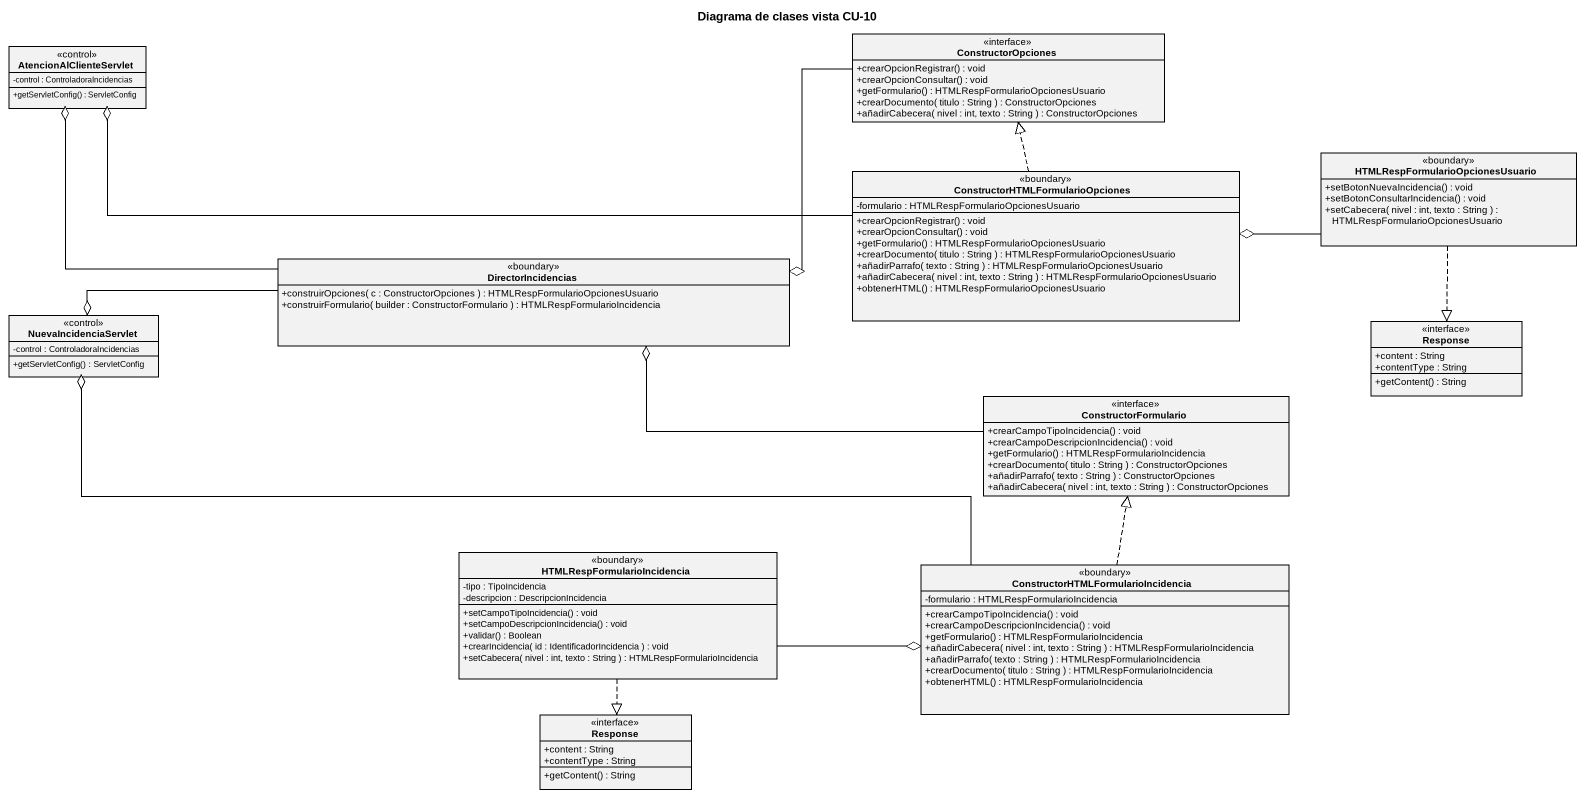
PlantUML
@startuml
title Diagrama de clases vista CU-10
hide circle
hide empty members
skinparam classAttributeIconSize 0
class AtencionAlClienteServlet <<control>> {
  -control : ControladoraIncidencias
  +getServletConfig() : ServletConfig
}
interface ConstructorOpciones {
  +crearOpcionRegistrar() : void
  +crearOpcionConsultar() : void
  +getFormulario() : HTMLRespFormularioOpcionesUsuario
  +crearDocumento( titulo : String ) : ConstructorOpciones
  +añadirCabecera( nivel : int, texto : String ) : ConstructorOpciones
}
class "ConstructorHTMLFormularioOpciones" as ConstructorHTMLFormularioOpc <<boundary>> {
  -formulario : HTMLRespFormularioOpcionesUsuario
  +crearOpcionRegistrar() : void
  +crearOpcionConsultar() : void
  +getFormulario() : HTMLRespFormularioOpcionesUsuario
  +crearDocumento( titulo : String ) : HTMLRespFormularioOpcionesUsuario
  +añadirParrafo( texto : String ) : HTMLRespFormularioOpcionesUsuario
  +añadirCabecera( nivel : int, texto : String ) : HTMLRespFormularioOpcionesUsuario
  +obtenerHTML() : HTMLRespFormularioOpcionesUsuario
}
class "HTMLRespFormularioOpcionesUsuario" as HTMLRespFormularioOpcionesUs <<boundary>> {
  +setBotonNuevaIncidencia() : void
  +setBotonConsultarIncidencia() : void
  +setCabecera( nivel : int, texto : String ) : HTMLRespFormularioOpcionesUsuario
}
class DirectorIncidencias <<boundary>> {
  +construirOpciones( c : ConstructorOpciones ) : HTMLRespFormularioOpcionesUsuario
  +construirFormulario( builder : ConstructorFormulario ) : HTMLRespFormularioIncidencia
}
class NuevaIncidenciaServlet <<control>> {
  -control : ControladoraIncidencias
  +getServletConfig() : ServletConfig
}
interface Response {
  +content : String
  +contentType : String
  +getContent() : String
}
interface ConstructorFormulario {
  +crearCampoTipoIncidencia() : void
  +crearCampoDescripcionIncidencia() : void
  +getFormulario() : HTMLRespFormularioIncidencia
  +crearDocumento( titulo : String ) : ConstructorOpciones
  +añadirParrafo( texto : String ) : ConstructorOpciones
  +añadirCabecera( nivel : int, texto : String ) : ConstructorOpciones
}
class HTMLRespFormularioIncidencia <<boundary>> {
  -tipo : TipoIncidencia
  -descripcion : DescripcionIncidencia
  +setCampoTipoIncidencia() : void
  +setCampoDescripcionIncidencia() : void
  +validar() : Boolean
  +crearIncidencia( id : IdentificadorIncidencia ) : void
  +setCabecera( nivel : int, texto : String ) : HTMLRespFormularioIncidencia
}
class "ConstructorHTMLFormularioIncidencia" as ConstructorHTMLFormularioInc <<boundary>> {
  -formulario : HTMLRespFormularioIncidencia
  +crearCampoTipoIncidencia() : void
  +crearCampoDescripcionIncidencia() : void
  +getFormulario() : HTMLRespFormularioIncidencia
  +añadirCabecera( nivel : int, texto : String ) : HTMLRespFormularioIncidencia
  +añadirParrafo( texto : String ) : HTMLRespFormularioIncidencia
  +crearDocumento( titulo : String ) : HTMLRespFormularioIncidencia
  +obtenerHTML() : HTMLRespFormularioIncidencia
}
interface "Response" as Response_2 {
  +content : String
  +contentType : String
  +getContent() : String
}
AtencionAlClienteServlet o-right- ConstructorHTMLFormularioOpc
AtencionAlClienteServlet o-right- DirectorIncidencias
ConstructorHTMLFormularioOpc .up.|> ConstructorOpciones
ConstructorHTMLFormularioOpc o-right- HTMLRespFormularioOpcionesUs
HTMLRespFormularioOpcionesUs ..|> Response
DirectorIncidencias o-right- ConstructorOpciones
DirectorIncidencias o-right- ConstructorFormulario
NuevaIncidenciaServlet o-right- DirectorIncidencias
NuevaIncidenciaServlet o-right- ConstructorHTMLFormularioInc
HTMLRespFormularioIncidencia ..|> Response_2
ConstructorHTMLFormularioInc .up.|> ConstructorFormulario
ConstructorHTMLFormularioInc o-left- HTMLRespFormularioIncidencia
@enduml
